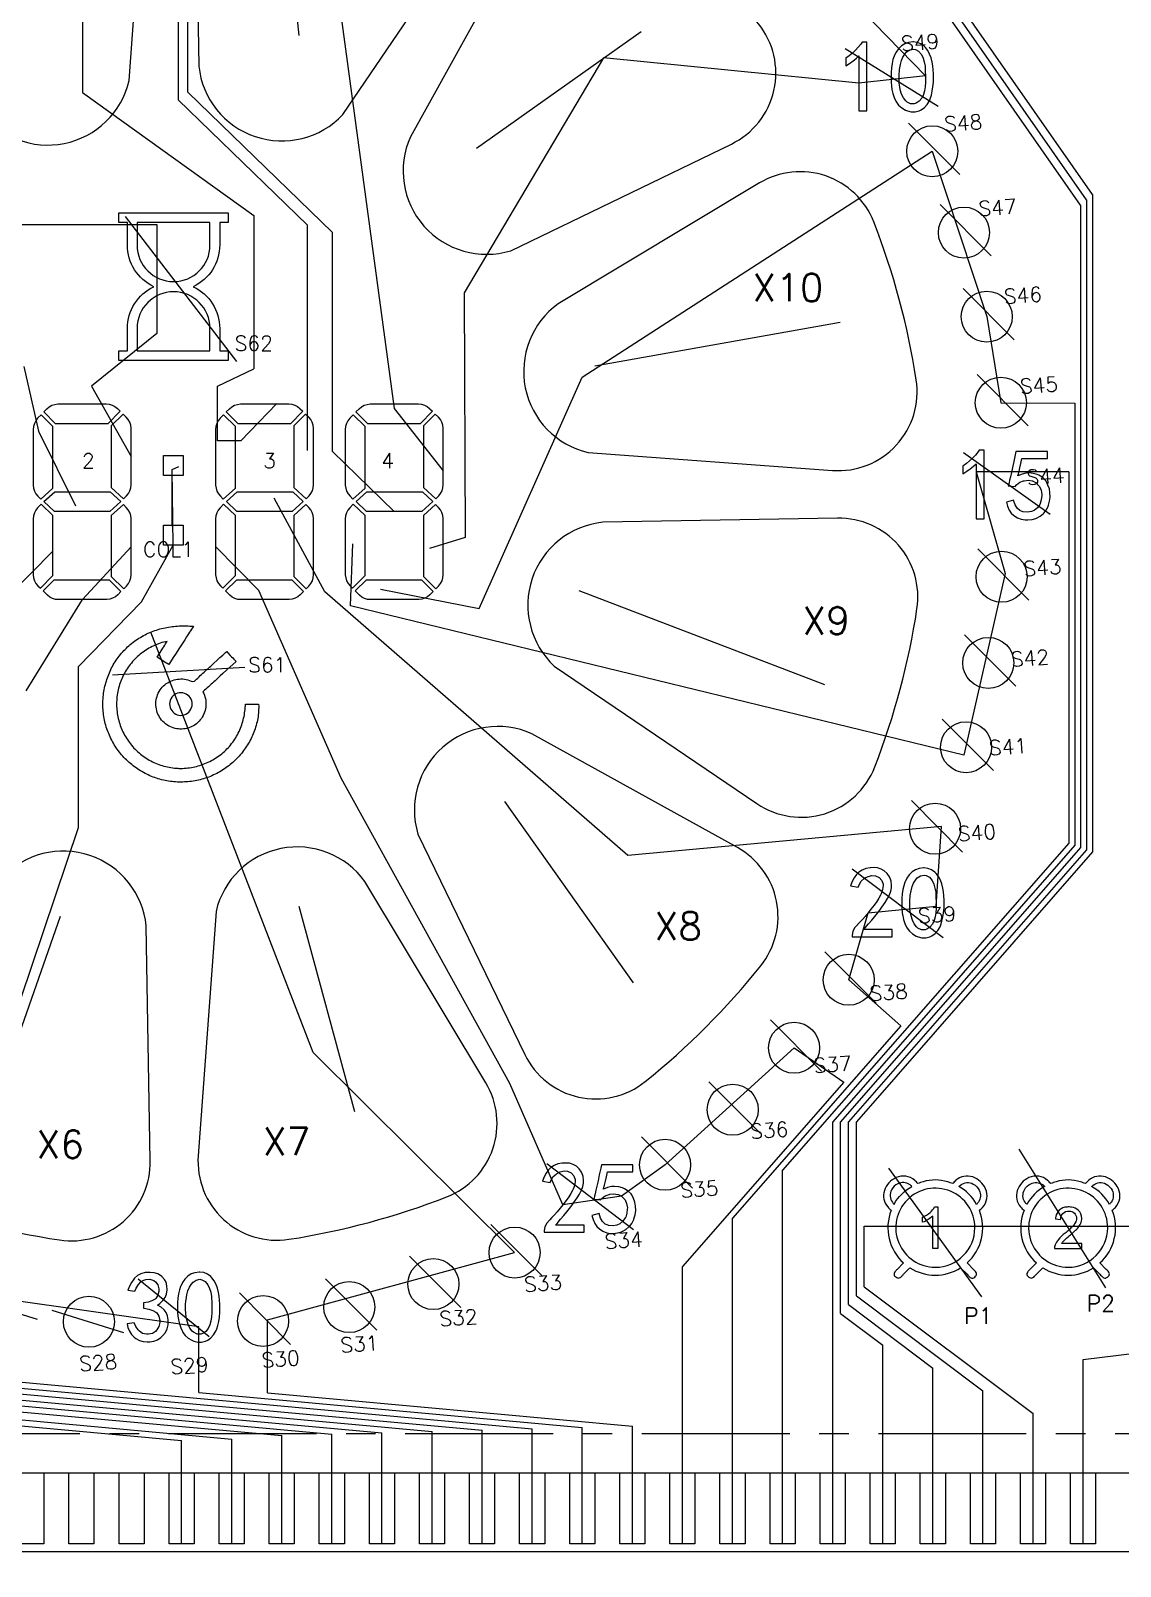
# Model space of a CAD drawing. Header units: millimetres. Extents: x 1653 to 3206, y -200 to 97.
# Drawn here: x 2405.33 to 2432.96, y -110.88 to -71.92 of the extents above; entities that cross this region are included whole.
import ezdxf
from ezdxf.enums import TextEntityAlignment as Align

# ---------------------------------------------------------------- set-up
doc = ezdxf.new("R2010")
doc.units = ezdxf.units.MM
doc.header["$LTSCALE"] = 3
doc.linetypes.add('CENTER', pattern=[2, 1.25, -0.25, 0.25, -0.25])
doc.layers.add('DIM', color=4, linetype='Continuous')
doc.layers.add('SEG', color=3, linetype='Continuous')
doc.styles.add('romans', font='romans.shx')

msp = doc.modelspace()

# ---------------------------------------------------------------- linework, layer by layer
at = {"linetype": 'Continuous'}
msp.add_lwpolyline([(2378.323, -71.51), (2378.323, -95.51), (2393.323, -110.51), (2478.323, -110.51), (2493.323, -95.51), (2493.323, -71.51), (2478.323, -56.51), (2393.323, -56.51)], close=True, dxfattribs=at)
at = {"linetype": 'CENTER'}
msp.add_lwpolyline([(2469.762, -59.51), (2402.823, -59.51, 0.895837), (2402.823, -107.51), (2469.762, -107.51, 0.856686)], format="xyb", close=True, dxfattribs=at)
for points in [[(2401.965, -65.947, 0.464472), (2400.978, -68.84), (2404.046, -73.947, 0.643485), (2407.821, -73.187), (2408.273, -66.99, 0.482284), (2405.972, -64.868, 0.0547)], [(2411.787, -64.85, 0.464472), (2409.486, -66.862), (2409.59, -72.819, 0.643485), (2413.238, -74.048), (2416.729, -68.907, 0.482284), (2415.797, -65.919, 0.0547)], [(2420.842, -68.811, 0.464472), (2417.843, -69.403), (2414.955, -74.613, 0.643485), (2417.5, -77.503), (2423.093, -74.796, 0.482284), (2423.78, -71.742, 0.0547)], [(2426.703, -76.769, 0.464472), (2423.81, -75.783), (2418.703, -78.85, 0.643485), (2419.463, -82.625), (2425.66, -83.077, 0.482284), (2427.782, -80.776, 0.0547)], [(2410.119, -77.356, -0.290883), (2409.445, -78.416, -0.290883), (2410.119, -79.476), (2410.119, -80.046), (2410.337, -80.046), (2410.337, -80.292), (2407.559, -80.292), (2407.559, -80.046), (2407.777, -80.046), (2407.777, -79.476, -0.290883), (2408.451, -78.416, -0.290883), (2407.777, -77.356), (2407.777, -76.786), (2407.559, -76.786), (2407.559, -76.54), (2410.337, -76.54), (2410.337, -76.786), (2410.119, -76.786)], [(2409.872, -76.786), (2408.024, -76.786), (2408.024, -77.363, 1), (2409.872, -77.363)], [(2409.872, -80.046), (2409.872, -79.469, 1), (2408.024, -79.469), (2408.024, -80.046)], [(2427.8, -86.591, 0.464472), (2425.788, -84.291), (2419.831, -84.394, 0.643485), (2418.602, -88.043), (2423.743, -91.533, 0.482284), (2426.731, -90.601, 0.0547)], [(2423.839, -95.646, 0.464472), (2423.247, -92.648), (2418.037, -89.759, 0.643485), (2415.147, -92.304), (2417.854, -97.897, 0.482284), (2420.908, -98.584, 0.0547)], [(2415.881, -101.507, 0.464472), (2416.867, -98.614), (2413.8, -93.508, 0.643485), (2410.025, -94.267), (2409.573, -100.465, 0.482284), (2411.874, -102.587, 0.0547)], [(2406.059, -102.604, 0.464472), (2408.359, -100.592), (2408.256, -94.636, 0.643485), (2404.607, -93.406), (2401.117, -98.547, 0.482284), (2402.049, -101.535, 0.0547)], [(2426.975, -101.35, 0.263924), (2427.058, -101.764, 0.05139), (2427.146, -101.851, 0.313494), (2427.461, -103.188), (2427.297, -103.351, 0.028654), (2427.242, -103.411, 0.02584), (2427.232, -103.427, 0.37713), (2427.242, -103.523, 0.079179), (2427.29, -103.559, 0.280677), (2427.371, -103.56, 0.077129), (2427.413, -103.524, -0.005709), (2427.459, -103.473), (2427.622, -103.31, 0.28954), (2428.908, -103.31), (2429.071, -103.473, -0.018175), (2429.108, -103.513), (2429.116, -103.522, 0.055985), (2429.153, -103.556, 0.300846), (2429.239, -103.561, 0.080674), (2429.287, -103.525, 0.317747), (2429.307, -103.444, 0.107409), (2429.259, -103.377, 0.004445), (2429.233, -103.351), (2429.069, -103.188, 0.313494), (2429.384, -101.851, 0.042872), (2429.463, -101.776, 0.302661), (2429.538, -101.302, 0.209217), (2429.213, -101.004, 0.270778), (2428.788, -101.09, 0.047315), (2428.708, -101.174, 0.021781), (2428.579, -101.129, 0.150408), (2427.958, -101.127, 0.02318), (2427.823, -101.174, 0.045946), (2427.744, -101.092, 0.302012), (2427.27, -101.022, 0.209477)], [(2427.176, -101.648, 0.042316), (2427.218, -101.7, -0.142816), (2427.672, -101.246, 0.049341), (2427.613, -101.198, 0.268904), (2427.315, -101.177, 0.160211), (2427.156, -101.33, 0.289223)], [(2429.268, -102.293, 2.414605), (2428.265, -103.295, 0.414094)], [(2429.312, -101.7, 0.14274), (2428.858, -101.246, -0.035863), (2428.902, -101.209, -0.296562), (2429.228, -101.184, -0.160212), (2429.381, -101.343, -0.268924), (2429.36, -101.641, -0.049335)], [(2432.44, -103.473, -0.01823), (2432.476, -103.513), (2432.485, -103.522, 0.05603), (2432.522, -103.556, 0.301348), (2432.608, -103.56, 0.080266), (2432.656, -103.525, 0.317606), (2432.675, -103.444, 0.088835), (2432.646, -103.397, 0.017769), (2432.602, -103.351), (2432.438, -103.188, 0.313387), (2432.753, -101.851, 0.042874), (2432.832, -101.776, 0.302625), (2432.907, -101.302, 0.209215), (2432.582, -101.004, 0.270789), (2432.157, -101.09, 0.047312), (2432.076, -101.174, 0.021782), (2431.948, -101.129, 0.150394), (2431.327, -101.127, 0.023168), (2431.192, -101.174, 0.04595), (2431.113, -101.092, 0.30205), (2430.639, -101.022, 0.209454), (2430.344, -101.35, 0.263908), (2430.427, -101.764, 0.051395), (2430.515, -101.851, 0.313387), (2430.83, -103.188), (2430.666, -103.351, 0.028457), (2430.611, -103.411, 0.025792), (2430.601, -103.427, 0.377004), (2430.611, -103.523, 0.079563), (2430.658, -103.56, 0.28026), (2430.74, -103.56, 0.077052), (2430.781, -103.524, -0.005663), (2430.828, -103.473), (2430.991, -103.31, 0.289519), (2432.277, -103.31)], [(2431.041, -101.246, 0.142835), (2430.587, -101.7, -0.042311), (2430.545, -101.648, -0.289183), (2430.525, -101.33, -0.160229), (2430.684, -101.177, -0.268927), (2430.982, -101.198, -0.049337)], [(2432.637, -102.293, 2.414511), (2431.634, -103.295, 0.414113)], [(2432.681, -101.7, 0.142908), (2432.227, -101.246, -0.035853), (2432.271, -101.209, -0.29652), (2432.597, -101.184, -0.160233), (2432.749, -101.343, -0.268899), (2432.728, -101.641, -0.049329)], [(2428.201, -102.82), (2428.201, -101.998, -0.054788), (2428.081, -102.086, -0.046354), (2427.943, -102.154), (2427.943, -102.029, 0.073159), (2428.133, -101.905, 0.098203), (2428.247, -101.766), (2428.33, -101.766), (2428.33, -102.82)], [(2431.981, -102.696), (2431.466, -102.696, -0.057124), (2431.522, -102.625, -0.0209), (2431.67, -102.494, 0.030691), (2431.867, -102.31, 0.081441), (2431.955, -102.178, 0.099363), (2431.98, -102.057, 0.214259), (2431.892, -101.849, 0.161754), (2431.718, -101.77, 0.055241), (2431.606, -101.768, 0.164847), (2431.41, -101.846, 0.160953), (2431.32, -102.011, 0.030652), (2431.311, -102.069), (2431.444, -102.083, -0.120688), (2431.471, -101.968, -0.244997), (2431.614, -101.875, -0.034763), (2431.652, -101.872, -0.197143), (2431.792, -101.925, -0.211298), (2431.847, -102.053, -0.136006), (2431.812, -102.171, -0.05508), (2431.752, -102.252, -0.03436), (2431.556, -102.432, 0.042512), (2431.387, -102.591, 0.08733), (2431.302, -102.73, 0.100923), (2431.287, -102.82), (2431.981, -102.82)]]:
    msp.add_lwpolyline(points, format="xyb", close=True)
for points in [[(2426.53, -72.214), (2426.409, -72.214), (2426.375, -72.26), (2426.311, -72.34), (2426.241, -72.415), (2426.164, -72.487), (2426.083, -72.555), (2425.995, -72.618), (2425.995, -72.81), (2426.091, -72.749), (2426.179, -72.687), (2426.258, -72.623), (2426.327, -72.558), (2426.327, -73.953), (2426.53, -73.953)], [(2427.711, -72.204), (2427.692, -72.205), (2427.585, -72.218), (2427.491, -72.251), (2427.408, -72.305), (2427.406, -72.307), (2427.333, -72.379), (2427.273, -72.463), (2427.226, -72.558), (2427.221, -72.57), (2427.192, -72.655), (2427.17, -72.753), (2427.154, -72.862), (2427.146, -72.983), (2427.146, -72.99), (2427.144, -73.117), (2427.146, -73.228), (2427.153, -73.325), (2427.165, -73.407), (2427.167, -73.413), (2427.191, -73.517), (2427.225, -73.616), (2427.267, -73.71), (2427.278, -73.732), (2427.336, -73.81), (2427.413, -73.877), (2427.509, -73.933), (2427.558, -73.956), (2427.656, -73.981), (2427.754, -73.981), (2427.852, -73.953), (2427.909, -73.926), (2427.99, -73.867), (2428.059, -73.793), (2428.115, -73.701), (2428.137, -73.646), (2428.165, -73.556), (2428.187, -73.456), (2428.205, -73.345), (2428.216, -73.225), (2428.218, -73.129), (2428.216, -73.019), (2428.21, -72.914), (2428.201, -72.814), (2428.185, -72.719), (2428.185, -72.718), (2428.159, -72.612), (2428.122, -72.515), (2428.074, -72.426), (2428.014, -72.345), (2427.985, -72.316), (2427.9, -72.253), (2427.809, -72.216)], [(2427.733, -73.779), (2427.64, -73.779), (2427.55, -73.731), (2427.515, -73.7), (2427.458, -73.626), (2427.412, -73.532), (2427.378, -73.418), (2427.364, -73.347), (2427.351, -73.25), (2427.346, -73.147), (2427.348, -73.037), (2427.358, -72.922), (2427.36, -72.904), (2427.379, -72.782), (2427.408, -72.678), (2427.444, -72.589), (2427.489, -72.518), (2427.536, -72.46), (2427.618, -72.404), (2427.711, -72.385), (2427.761, -72.396), (2427.843, -72.442), (2427.913, -72.527), (2427.954, -72.616), (2427.985, -72.714), (2428.004, -72.82), (2428.006, -72.857), (2428.011, -72.957), (2428.013, -73.063), (2428.014, -73.175), (2428.013, -73.234), (2428.004, -73.341), (2427.988, -73.443), (2427.963, -73.538), (2427.92, -73.634), (2427.859, -73.712), (2427.782, -73.761)], [(2405.797, -81.462), (2405.865, -81.425), (2405.939, -81.401), (2406.016, -81.392), (2406.027, -81.392), (2407.241, -81.392), (2407.319, -81.399), (2407.393, -81.421), (2407.463, -81.456), (2407.524, -81.504), (2407.532, -81.512), (2407.598, -81.578), (2407.283, -81.892), (2405.957, -81.892), (2405.657, -81.593), (2405.737, -81.512)], [(2410.424, -81.462), (2410.492, -81.425), (2410.566, -81.401), (2410.643, -81.392), (2410.655, -81.392), (2411.869, -81.392), (2411.946, -81.399), (2412.021, -81.421), (2412.09, -81.456), (2412.151, -81.504), (2412.159, -81.512), (2412.225, -81.578), (2411.911, -81.892), (2410.584, -81.892), (2410.284, -81.593), (2410.364, -81.512)], [(2413.712, -81.462), (2413.78, -81.425), (2413.854, -81.401), (2413.931, -81.392), (2413.943, -81.392), (2415.157, -81.392), (2415.234, -81.399), (2415.309, -81.421), (2415.378, -81.456), (2415.439, -81.504), (2415.447, -81.512), (2415.513, -81.578), (2415.199, -81.892), (2413.872, -81.892), (2413.572, -81.593), (2413.652, -81.512)], [(2405.459, -83.674), (2405.509, -83.734), (2405.582, -83.807), (2405.89, -83.526), (2405.89, -81.966), (2405.59, -81.666), (2405.509, -81.746), (2405.501, -81.755), (2405.453, -81.816), (2405.418, -81.885), (2405.396, -81.96), (2405.389, -82.037), (2405.389, -83.444), (2405.389, -83.455), (2405.398, -83.532), (2405.422, -83.606)], [(2407.87, -83.443), (2407.87, -82.009), (2407.861, -81.931), (2407.837, -81.857), (2407.799, -81.789), (2407.749, -81.728), (2407.668, -81.647), (2407.369, -81.947), (2407.369, -83.509), (2407.683, -83.801), (2407.75, -83.734), (2407.758, -83.726), (2407.806, -83.665), (2407.841, -83.595), (2407.863, -83.521)], [(2410.087, -83.674), (2410.137, -83.734), (2410.209, -83.807), (2410.517, -83.526), (2410.517, -81.966), (2410.217, -81.666), (2410.137, -81.746), (2410.129, -81.755), (2410.081, -81.816), (2410.045, -81.885), (2410.023, -81.96), (2410.016, -82.037), (2410.016, -83.444), (2410.016, -83.455), (2410.026, -83.532), (2410.05, -83.606)], [(2412.498, -83.443), (2412.498, -82.009), (2412.488, -81.931), (2412.464, -81.857), (2412.427, -81.789), (2412.377, -81.728), (2412.295, -81.647), (2411.996, -81.947), (2411.996, -83.509), (2412.31, -83.801), (2412.377, -83.734), (2412.386, -83.726), (2412.433, -83.665), (2412.469, -83.595), (2412.49, -83.521)], [(2413.375, -83.674), (2413.425, -83.734), (2413.497, -83.807), (2413.805, -83.526), (2413.805, -81.966), (2413.505, -81.666), (2413.425, -81.746), (2413.417, -81.755), (2413.369, -81.816), (2413.333, -81.885), (2413.311, -81.96), (2413.304, -82.037), (2413.304, -83.444), (2413.304, -83.455), (2413.314, -83.532), (2413.338, -83.606)], [(2415.786, -83.443), (2415.786, -82.009), (2415.776, -81.931), (2415.752, -81.857), (2415.715, -81.789), (2415.665, -81.728), (2415.583, -81.647), (2415.285, -81.947), (2415.285, -83.509), (2415.598, -83.801), (2415.665, -83.734), (2415.674, -83.726), (2415.721, -83.665), (2415.757, -83.595), (2415.778, -83.521)], [(2429.501, -82.565), (2429.381, -82.565), (2429.346, -82.612), (2429.282, -82.691), (2429.212, -82.767), (2429.136, -82.838), (2429.054, -82.905), (2428.966, -82.969), (2428.966, -83.161), (2429.062, -83.1), (2429.15, -83.037), (2429.23, -82.973), (2429.299, -82.908), (2429.299, -84.304), (2429.501, -84.304)], [(2431.107, -82.595), (2430.309, -82.595), (2430.291, -82.682), (2430.254, -82.852), (2430.222, -83.003), (2430.194, -83.132), (2430.17, -83.24), (2430.15, -83.328), (2430.135, -83.394), (2430.125, -83.44), (2430.117, -83.465), (2430.289, -83.485), (2430.325, -83.441), (2430.406, -83.379), (2430.501, -83.343), (2430.519, -83.339), (2430.626, -83.329), (2430.723, -83.343), (2430.729, -83.345), (2430.819, -83.391), (2430.894, -83.465), (2430.909, -83.487), (2430.947, -83.579), (2430.966, -83.687), (2430.965, -83.718), (2430.953, -83.825), (2430.925, -83.92), (2430.913, -83.943), (2430.853, -84.027), (2430.773, -84.091), (2430.702, -84.124), (2430.604, -84.141), (2430.491, -84.132), (2430.481, -84.129), (2430.405, -84.097), (2430.34, -84.036), (2430.289, -83.947), (2430.249, -83.829), (2430.067, -83.879), (2430.096, -83.986), (2430.138, -84.083), (2430.193, -84.163), (2430.259, -84.222), (2430.347, -84.279), (2430.442, -84.317), (2430.541, -84.334), (2430.615, -84.335), (2430.719, -84.323), (2430.814, -84.294), (2430.833, -84.286), (2430.926, -84.238), (2431.006, -84.173), (2431.02, -84.158), (2431.082, -84.08), (2431.127, -83.981), (2431.133, -83.962), (2431.162, -83.86), (2431.177, -83.757), (2431.177, -83.754), (2431.172, -83.647), (2431.157, -83.546), (2431.123, -83.453), (2431.076, -83.353), (2431.06, -83.33), (2430.988, -83.26), (2430.894, -83.202), (2430.847, -83.183), (2430.746, -83.156), (2430.642, -83.141), (2430.565, -83.147), (2430.464, -83.171), (2430.359, -83.212), (2430.365, -83.192), (2430.389, -83.108), (2430.413, -83.009), (2430.437, -82.9), (2430.46, -82.777), (2431.107, -82.777)], [(2408.69, -83.203), (2408.69, -82.702), (2409.191, -82.702), (2409.191, -83.203)], [(2407.61, -83.869), (2407.33, -84.12), (2405.927, -84.12), (2405.66, -83.87), (2405.936, -83.618), (2407.341, -83.618)], [(2412.238, -83.869), (2411.958, -84.12), (2410.555, -84.12), (2410.287, -83.87), (2410.563, -83.618), (2411.969, -83.618)], [(2415.526, -83.869), (2415.246, -84.12), (2413.843, -84.12), (2413.575, -83.87), (2413.852, -83.618), (2415.257, -83.618)], [(2405.459, -85.944), (2405.509, -86.003), (2405.571, -86.066), (2405.89, -85.747), (2405.89, -84.22), (2405.587, -83.937), (2405.509, -84.016), (2405.501, -84.024), (2405.453, -84.085), (2405.418, -84.154), (2405.396, -84.229), (2405.389, -84.306), (2405.389, -85.713), (2405.389, -85.724), (2405.398, -85.801), (2405.422, -85.875)], [(2407.75, -84.016), (2407.677, -83.943), (2407.369, -84.218), (2407.369, -85.767), (2407.685, -86.083), (2407.753, -86.016), (2407.806, -85.948), (2407.841, -85.879), (2407.863, -85.805), (2407.87, -85.727), (2407.87, -84.306), (2407.87, -84.295), (2407.861, -84.218), (2407.837, -84.144), (2407.799, -84.075)], [(2410.087, -85.944), (2410.137, -86.003), (2410.199, -86.066), (2410.517, -85.747), (2410.517, -84.22), (2410.215, -83.937), (2410.137, -84.016), (2410.129, -84.024), (2410.081, -84.085), (2410.045, -84.154), (2410.023, -84.229), (2410.016, -84.306), (2410.016, -85.713), (2410.016, -85.724), (2410.026, -85.801), (2410.05, -85.875)], [(2412.377, -84.016), (2412.304, -83.943), (2411.996, -84.218), (2411.996, -85.767), (2412.313, -86.083), (2412.38, -86.016), (2412.433, -85.948), (2412.469, -85.879), (2412.49, -85.805), (2412.498, -85.727), (2412.498, -84.306), (2412.497, -84.295), (2412.488, -84.218), (2412.464, -84.144), (2412.427, -84.075)], [(2413.375, -85.944), (2413.425, -86.003), (2413.487, -86.066), (2413.805, -85.747), (2413.805, -84.22), (2413.503, -83.937), (2413.425, -84.016), (2413.417, -84.024), (2413.369, -84.085), (2413.333, -84.154), (2413.311, -84.229), (2413.304, -84.306), (2413.304, -85.713), (2413.304, -85.724), (2413.314, -85.801), (2413.338, -85.875)], [(2415.665, -84.016), (2415.592, -83.943), (2415.285, -84.218), (2415.285, -85.767), (2415.601, -86.083), (2415.668, -86.016), (2415.721, -85.948), (2415.757, -85.879), (2415.778, -85.805), (2415.786, -85.727), (2415.786, -84.306), (2415.786, -84.295), (2415.776, -84.218), (2415.753, -84.144), (2415.715, -84.075)], [(2408.69, -84.971), (2408.69, -84.47), (2409.191, -84.47), (2409.191, -84.971)], [(2407.472, -86.285), (2407.404, -86.322), (2407.33, -86.346), (2407.253, -86.356), (2407.241, -86.356), (2406.031, -86.356), (2405.953, -86.349), (2405.879, -86.327), (2405.81, -86.291), (2405.748, -86.242), (2405.641, -86.136), (2405.922, -85.854), (2407.317, -85.854), (2407.615, -86.153), (2407.532, -86.235)], [(2412.1, -86.285), (2412.032, -86.322), (2411.958, -86.346), (2411.881, -86.356), (2411.869, -86.356), (2410.658, -86.356), (2410.581, -86.349), (2410.506, -86.327), (2410.437, -86.291), (2410.376, -86.242), (2410.269, -86.136), (2410.55, -85.854), (2411.944, -85.854), (2412.243, -86.153), (2412.16, -86.235)], [(2415.388, -86.285), (2415.32, -86.322), (2415.246, -86.346), (2415.169, -86.356), (2415.157, -86.356), (2413.946, -86.356), (2413.869, -86.349), (2413.794, -86.327), (2413.725, -86.291), (2413.664, -86.242), (2413.557, -86.136), (2413.838, -85.854), (2415.232, -85.854), (2415.531, -86.153), (2415.448, -86.235)], [(2409.451, -87.033), (2409.426, -87.071), (2409.402, -87.109), (2409.378, -87.147), (2409.353, -87.184), (2409.329, -87.222), (2409.28, -87.298), (2409.231, -87.374), (2409.183, -87.449), (2409.134, -87.525), (2409.085, -87.601), (2409.012, -87.714), (2408.939, -87.828), (2408.825, -88.004), (2408.787, -87.98), (2408.749, -87.956), (2408.711, -87.932), (2408.673, -87.908), (2408.635, -87.884), (2408.597, -87.86), (2408.559, -87.836), (2408.529, -87.818), (2408.651, -87.629), (2408.675, -87.591), (2408.7, -87.553), (2408.724, -87.515), (2408.748, -87.477), (2408.772, -87.439), (2408.787, -87.417), (2408.742, -87.426), (2408.699, -87.436), (2408.655, -87.448), (2408.612, -87.461), (2408.57, -87.476), (2408.528, -87.492), (2408.486, -87.509), (2408.445, -87.527), (2408.404, -87.547), (2408.364, -87.567), (2408.325, -87.589), (2408.286, -87.612), (2408.248, -87.636), (2408.211, -87.661), (2408.174, -87.687), (2408.138, -87.714), (2408.103, -87.742), (2408.069, -87.771), (2408.035, -87.801), (2408.002, -87.832), (2407.97, -87.864), (2407.939, -87.896), (2407.909, -87.93), (2407.88, -87.964), (2407.851, -87.999), (2407.824, -88.035), (2407.798, -88.071), (2407.772, -88.108), (2407.748, -88.146), (2407.725, -88.185), (2407.702, -88.224), (2407.681, -88.263), (2407.661, -88.304), (2407.642, -88.345), (2407.625, -88.386), (2407.608, -88.428), (2407.593, -88.47), (2407.579, -88.513), (2407.566, -88.556), (2407.554, -88.599), (2407.544, -88.643), (2407.534, -88.687), (2407.526, -88.731), (2407.519, -88.776), (2407.514, -88.821), (2407.51, -88.865), (2407.506, -88.91), (2407.505, -88.955), (2407.504, -89), (2407.504, -89.045), (2407.505, -89.064), (2407.507, -89.109), (2407.51, -89.154), (2407.515, -89.198), (2407.521, -89.243), (2407.528, -89.287), (2407.536, -89.332), (2407.546, -89.376), (2407.557, -89.419), (2407.569, -89.463), (2407.582, -89.506), (2407.596, -89.548), (2407.612, -89.59), (2407.629, -89.632), (2407.646, -89.673), (2407.666, -89.714), (2407.686, -89.754), (2407.707, -89.794), (2407.729, -89.833), (2407.753, -89.872), (2407.777, -89.909), (2407.803, -89.946), (2407.829, -89.983), (2407.857, -90.018), (2407.885, -90.053), (2407.915, -90.087), (2407.945, -90.121), (2407.976, -90.153), (2408.008, -90.185), (2408.041, -90.215), (2408.075, -90.245), (2408.11, -90.274), (2408.145, -90.302), (2408.181, -90.328), (2408.218, -90.354), (2408.255, -90.379), (2408.293, -90.403), (2408.332, -90.426), (2408.372, -90.447), (2408.412, -90.468), (2408.452, -90.488), (2408.493, -90.506), (2408.535, -90.523), (2408.577, -90.539), (2408.619, -90.554), (2408.662, -90.568), (2408.706, -90.58), (2408.749, -90.592), (2408.793, -90.602), (2408.837, -90.61), (2408.881, -90.618), (2408.926, -90.625), (2408.971, -90.63), (2409.015, -90.634), (2409.06, -90.636), (2409.086, -90.637), (2409.131, -90.638), (2409.176, -90.638), (2409.221, -90.636), (2409.266, -90.633), (2409.311, -90.628), (2409.355, -90.623), (2409.4, -90.616), (2409.444, -90.608), (2409.488, -90.598), (2409.532, -90.588), (2409.575, -90.576), (2409.618, -90.563), (2409.661, -90.549), (2409.703, -90.534), (2409.745, -90.518), (2409.787, -90.5), (2409.828, -90.482), (2409.868, -90.462), (2409.908, -90.441), (2409.948, -90.419), (2409.986, -90.396), (2410.024, -90.373), (2410.062, -90.348), (2410.099, -90.322), (2410.135, -90.295), (2410.17, -90.267), (2410.204, -90.238), (2410.238, -90.208), (2410.271, -90.177), (2410.303, -90.145), (2410.334, -90.113), (2410.364, -90.079), (2410.393, -90.045), (2410.421, -90.01), (2410.448, -89.974), (2410.475, -89.938), (2410.5, -89.9), (2410.524, -89.862), (2410.547, -89.824), (2410.569, -89.784), (2410.59, -89.744), (2410.609, -89.704), (2410.628, -89.663), (2410.645, -89.621), (2410.662, -89.579), (2410.677, -89.537), (2410.691, -89.494), (2410.704, -89.451), (2410.716, -89.408), (2410.726, -89.364), (2410.736, -89.32), (2410.744, -89.276), (2410.751, -89.232), (2410.758, -89.187), (2410.763, -89.142), (2410.767, -89.097), (2410.77, -89.053), (2410.772, -89.012), (2411.105, -89.012), (2411.107, -89.057), (2411.107, -89.102), (2411.106, -89.147), (2411.104, -89.192), (2411.1, -89.237), (2411.096, -89.281), (2411.09, -89.326), (2411.083, -89.37), (2411.074, -89.415), (2411.065, -89.459), (2411.054, -89.502), (2411.043, -89.546), (2411.03, -89.589), (2411.016, -89.632), (2411.001, -89.674), (2410.986, -89.716), (2410.969, -89.758), (2410.951, -89.8), (2410.932, -89.84), (2410.913, -89.881), (2410.892, -89.921), (2410.871, -89.961), (2410.848, -90), (2410.825, -90.038), (2410.801, -90.076), (2410.776, -90.114), (2410.75, -90.151), (2410.724, -90.187), (2410.696, -90.223), (2410.668, -90.258), (2410.639, -90.292), (2410.61, -90.326), (2410.579, -90.359), (2410.548, -90.392), (2410.516, -90.424), (2410.484, -90.455), (2410.451, -90.485), (2410.417, -90.515), (2410.382, -90.543), (2410.347, -90.572), (2410.311, -90.599), (2410.275, -90.625), (2410.238, -90.651), (2410.2, -90.675), (2410.162, -90.699), (2410.123, -90.722), (2410.084, -90.744), (2410.044, -90.766), (2410.004, -90.786), (2409.964, -90.805), (2409.923, -90.823), (2409.881, -90.841), (2409.839, -90.857), (2409.797, -90.873), (2409.754, -90.887), (2409.711, -90.901), (2409.668, -90.913), (2409.625, -90.925), (2409.581, -90.935), (2409.537, -90.945), (2409.493, -90.953), (2409.448, -90.961), (2409.404, -90.967), (2409.359, -90.973), (2409.314, -90.977), (2409.269, -90.981), (2409.225, -90.983), (2409.181, -90.985), (2409.136, -90.986), (2409.091, -90.985), (2409.046, -90.984), (2409.001, -90.981), (2408.956, -90.978), (2408.912, -90.973), (2408.867, -90.968), (2408.823, -90.961), (2408.778, -90.954), (2408.734, -90.945), (2408.69, -90.935), (2408.646, -90.925), (2408.603, -90.913), (2408.56, -90.9), (2408.517, -90.887), (2408.474, -90.872), (2408.432, -90.857), (2408.39, -90.84), (2408.349, -90.823), (2408.308, -90.804), (2408.267, -90.785), (2408.227, -90.765), (2408.187, -90.743), (2408.148, -90.721), (2408.109, -90.698), (2408.071, -90.675), (2408.033, -90.65), (2407.996, -90.624), (2407.96, -90.598), (2407.924, -90.571), (2407.889, -90.543), (2407.854, -90.514), (2407.82, -90.485), (2407.787, -90.454), (2407.754, -90.423), (2407.722, -90.392), (2407.691, -90.359), (2407.661, -90.326), (2407.631, -90.292), (2407.602, -90.258), (2407.574, -90.223), (2407.547, -90.187), (2407.52, -90.151), (2407.494, -90.114), (2407.47, -90.076), (2407.446, -90.038), (2407.423, -89.999), (2407.4, -89.96), (2407.379, -89.921), (2407.359, -89.88), (2407.339, -89.84), (2407.321, -89.799), (2407.303, -89.757), (2407.287, -89.716), (2407.271, -89.673), (2407.256, -89.631), (2407.243, -89.588), (2407.23, -89.545), (2407.218, -89.501), (2407.208, -89.458), (2407.198, -89.414), (2407.19, -89.369), (2407.182, -89.325), (2407.175, -89.281), (2407.17, -89.236), (2407.165, -89.191), (2407.162, -89.146), (2407.159, -89.101), (2407.158, -89.056), (2407.157, -89.011), (2407.158, -88.966), (2407.159, -88.921), (2407.162, -88.877), (2407.162, -88.865), (2407.166, -88.82), (2407.171, -88.775), (2407.176, -88.731), (2407.183, -88.686), (2407.191, -88.642), (2407.199, -88.598), (2407.209, -88.554), (2407.219, -88.51), (2407.231, -88.467), (2407.244, -88.423), (2407.257, -88.38), (2407.271, -88.338), (2407.287, -88.296), (2407.303, -88.254), (2407.321, -88.212), (2407.339, -88.171), (2407.358, -88.13), (2407.378, -88.09), (2407.399, -88.05), (2407.421, -88.011), (2407.444, -87.972), (2407.468, -87.934), (2407.493, -87.896), (2407.518, -87.859), (2407.544, -87.823), (2407.572, -87.787), (2407.6, -87.752), (2407.629, -87.717), (2407.658, -87.683), (2407.689, -87.65), (2407.72, -87.618), (2407.752, -87.586), (2407.784, -87.555), (2407.818, -87.525), (2407.852, -87.495), (2407.886, -87.467), (2407.922, -87.439), (2407.958, -87.412), (2407.994, -87.386), (2408.032, -87.361), (2408.069, -87.336), (2408.108, -87.313), (2408.147, -87.29), (2408.186, -87.268), (2408.226, -87.247), (2408.266, -87.227), (2408.307, -87.208), (2408.348, -87.19), (2408.39, -87.173), (2408.432, -87.157), (2408.474, -87.141), (2408.517, -87.127), (2408.56, -87.113), (2408.603, -87.101), (2408.646, -87.089), (2408.69, -87.079), (2408.734, -87.069), (2408.778, -87.06), (2408.822, -87.052), (2408.867, -87.045), (2408.911, -87.039), (2408.956, -87.034), (2409.001, -87.029), (2409.046, -87.026), (2409.091, -87.023), (2409.136, -87.022), (2409.181, -87.021), (2409.226, -87.021), (2409.27, -87.022), (2409.315, -87.023), (2409.36, -87.026), (2409.405, -87.029), (2409.45, -87.033)], [(2410.327, -87.705), (2410.388, -87.771), (2410.419, -87.804), (2410.449, -87.837), (2410.48, -87.87), (2410.51, -87.903), (2410.533, -87.929), (2410.3, -88.141), (2410.201, -88.232), (2410.134, -88.292), (2410.067, -88.353), (2410.034, -88.383), (2410.001, -88.413), (2409.968, -88.444), (2409.934, -88.474), (2409.901, -88.504), (2409.868, -88.535), (2409.835, -88.565), (2409.801, -88.595), (2409.768, -88.626), (2409.735, -88.656), (2409.702, -88.686), (2409.693, -88.695), (2409.712, -88.735), (2409.73, -88.776), (2409.744, -88.819), (2409.756, -88.863), (2409.764, -88.907), (2409.77, -88.951), (2409.771, -88.996), (2409.77, -89.041), (2409.766, -89.086), (2409.758, -89.13), (2409.749, -89.172), (2409.736, -89.215), (2409.719, -89.257), (2409.7, -89.298), (2409.678, -89.337), (2409.653, -89.374), (2409.626, -89.41), (2409.596, -89.444), (2409.564, -89.475), (2409.53, -89.504), (2409.494, -89.531), (2409.456, -89.555), (2409.416, -89.577), (2409.375, -89.595), (2409.333, -89.611), (2409.289, -89.623), (2409.245, -89.632), (2409.201, -89.638), (2409.156, -89.641), (2409.111, -89.641), (2409.073, -89.637), (2409.029, -89.631), (2408.985, -89.622), (2408.942, -89.609), (2408.899, -89.594), (2408.858, -89.576), (2408.818, -89.555), (2408.78, -89.532), (2408.743, -89.505), (2408.709, -89.476), (2408.677, -89.445), (2408.646, -89.412), (2408.619, -89.376), (2408.594, -89.339), (2408.572, -89.3), (2408.552, -89.259), (2408.536, -89.217), (2408.523, -89.174), (2408.512, -89.13), (2408.505, -89.086), (2408.5, -89.041), (2408.5, -89.033), (2408.499, -88.988), (2408.502, -88.943), (2408.508, -88.898), (2408.517, -88.854), (2408.529, -88.811), (2408.544, -88.768), (2408.562, -88.727), (2408.583, -88.687), (2408.607, -88.649), (2408.634, -88.613), (2408.662, -88.578), (2408.694, -88.546), (2408.727, -88.516), (2408.763, -88.488), (2408.8, -88.463), (2408.839, -88.441), (2408.88, -88.421), (2408.922, -88.405), (2408.965, -88.392), (2409.002, -88.383), (2409.046, -88.375), (2409.091, -88.37), (2409.136, -88.368), (2409.18, -88.368), (2409.225, -88.372), (2409.27, -88.38), (2409.313, -88.392), (2409.355, -88.407), (2409.392, -88.424), (2409.435, -88.436), (2409.476, -88.421), (2409.494, -88.406), (2409.527, -88.375), (2409.56, -88.345), (2409.594, -88.314), (2409.627, -88.284), (2409.66, -88.253), (2409.693, -88.223), (2409.726, -88.193), (2409.759, -88.162), (2409.792, -88.132), (2409.826, -88.101), (2409.859, -88.071), (2409.892, -88.041), (2409.925, -88.01), (2409.958, -87.98), (2410.058, -87.889), (2410.091, -87.858), (2410.125, -87.828), (2410.158, -87.798), (2410.165, -87.791), (2410.198, -87.761), (2410.232, -87.731), (2410.265, -87.7), (2410.297, -87.672)], [(2409.422, -89.009), (2409.419, -88.964), (2409.409, -88.92), (2409.392, -88.878), (2409.368, -88.84), (2409.34, -88.806), (2409.306, -88.776), (2409.268, -88.752), (2409.227, -88.734), (2409.183, -88.723), (2409.138, -88.718), (2409.093, -88.722), (2409.05, -88.732), (2409.008, -88.748), (2408.969, -88.772), (2408.935, -88.8), (2408.905, -88.834), (2408.881, -88.872), (2408.863, -88.913), (2408.851, -88.956), (2408.847, -89.001), (2408.847, -89.002), (2408.85, -89.046), (2408.861, -89.09), (2408.878, -89.132), (2408.901, -89.17), (2408.93, -89.204), (2408.964, -89.234), (2409.002, -89.259), (2409.043, -89.277), (2409.086, -89.289), (2409.131, -89.294), (2409.131, -89.294), (2409.176, -89.291), (2409.22, -89.28), (2409.261, -89.263), (2409.299, -89.239), (2409.334, -89.21), (2409.363, -89.176), (2409.388, -89.139), (2409.406, -89.097), (2409.418, -89.054), (2409.422, -89.009)], [(2426.728, -93.157), (2426.619, -93.162), (2426.61, -93.163), (2426.504, -93.181), (2426.41, -93.218), (2426.327, -93.274), (2426.267, -93.334), (2426.21, -93.412), (2426.158, -93.507), (2426.114, -93.618), (2426.306, -93.648), (2426.331, -93.589), (2426.386, -93.501), (2426.458, -93.435), (2426.468, -93.427), (2426.559, -93.377), (2426.659, -93.355), (2426.749, -93.361), (2426.841, -93.405), (2426.906, -93.483), (2426.942, -93.577), (2426.943, -93.613), (2426.93, -93.709), (2426.892, -93.819), (2426.875, -93.855), (2426.835, -93.928), (2426.78, -94.013), (2426.711, -94.108), (2426.629, -94.214), (2426.561, -94.302), (2426.486, -94.394), (2426.416, -94.475), (2426.353, -94.543), (2426.296, -94.599), (2426.289, -94.604), (2426.219, -94.686), (2426.174, -94.776), (2426.154, -94.871), (2426.154, -94.912), (2427.174, -94.912), (2427.174, -94.73), (2426.447, -94.73), (2426.482, -94.691), (2426.571, -94.585), (2426.654, -94.487), (2426.73, -94.395), (2426.797, -94.311), (2426.858, -94.233), (2426.91, -94.163), (2426.955, -94.099), (2426.993, -94.043), (2427.053, -93.943), (2427.103, -93.845), (2427.136, -93.753), (2427.154, -93.669), (2427.155, -93.602), (2427.144, -93.497), (2427.114, -93.405), (2427.106, -93.39), (2427.044, -93.301), (2426.972, -93.234), (2426.895, -93.195), (2426.801, -93.162)], [(2427.982, -93.162), (2427.963, -93.163), (2427.856, -93.177), (2427.762, -93.21), (2427.679, -93.264), (2427.677, -93.266), (2427.604, -93.338), (2427.544, -93.422), (2427.497, -93.517), (2427.492, -93.529), (2427.463, -93.614), (2427.44, -93.712), (2427.425, -93.821), (2427.417, -93.941), (2427.417, -93.949), (2427.415, -94.076), (2427.417, -94.187), (2427.424, -94.283), (2427.436, -94.366), (2427.438, -94.372), (2427.462, -94.476), (2427.496, -94.575), (2427.538, -94.669), (2427.549, -94.691), (2427.607, -94.769), (2427.684, -94.836), (2427.78, -94.892), (2427.829, -94.915), (2427.927, -94.94), (2428.025, -94.94), (2428.123, -94.912), (2428.18, -94.885), (2428.261, -94.826), (2428.33, -94.751), (2428.386, -94.66), (2428.408, -94.605), (2428.435, -94.515), (2428.458, -94.415), (2428.476, -94.304), (2428.487, -94.184), (2428.489, -94.088), (2428.487, -93.978), (2428.481, -93.873), (2428.472, -93.773), (2428.456, -93.678), (2428.456, -93.677), (2428.43, -93.57), (2428.393, -93.473), (2428.344, -93.384), (2428.285, -93.304), (2428.256, -93.275), (2428.171, -93.212), (2428.08, -93.175)], [(2428.004, -94.738), (2427.911, -94.738), (2427.821, -94.689), (2427.785, -94.658), (2427.729, -94.585), (2427.683, -94.491), (2427.649, -94.376), (2427.635, -94.306), (2427.622, -94.209), (2427.617, -94.106), (2427.619, -93.996), (2427.628, -93.88), (2427.631, -93.863), (2427.65, -93.741), (2427.679, -93.637), (2427.715, -93.548), (2427.76, -93.476), (2427.807, -93.419), (2427.889, -93.363), (2427.982, -93.344), (2428.031, -93.355), (2428.114, -93.401), (2428.184, -93.486), (2428.225, -93.575), (2428.256, -93.673), (2428.275, -93.779), (2428.277, -93.815), (2428.281, -93.916), (2428.284, -94.022), (2428.285, -94.134), (2428.284, -94.192), (2428.275, -94.3), (2428.259, -94.402), (2428.234, -94.497), (2428.191, -94.592), (2428.13, -94.671), (2428.053, -94.719)], [(2419.364, -102.406), (2419.364, -102.225), (2418.638, -102.225), (2418.672, -102.184), (2418.762, -102.079), (2418.845, -101.981), (2418.92, -101.89), (2418.987, -101.805), (2419.048, -101.728), (2419.101, -101.657), (2419.145, -101.593), (2419.184, -101.536), (2419.244, -101.438), (2419.293, -101.339), (2419.326, -101.248), (2419.345, -101.162), (2419.346, -101.096), (2419.335, -100.992), (2419.305, -100.9), (2419.296, -100.884), (2419.234, -100.795), (2419.163, -100.727), (2419.086, -100.689), (2418.991, -100.657), (2418.919, -100.652), (2418.81, -100.657), (2418.8, -100.657), (2418.695, -100.675), (2418.601, -100.712), (2418.517, -100.768), (2418.457, -100.828), (2418.4, -100.906), (2418.349, -101.001), (2418.304, -101.112), (2418.497, -101.142), (2418.521, -101.084), (2418.577, -100.996), (2418.648, -100.93), (2418.659, -100.922), (2418.75, -100.872), (2418.85, -100.849), (2418.94, -100.856), (2419.032, -100.9), (2419.097, -100.976), (2419.133, -101.071), (2419.134, -101.107), (2419.121, -101.204), (2419.082, -101.314), (2419.066, -101.348), (2419.026, -101.423), (2418.971, -101.506), (2418.902, -101.603), (2418.82, -101.708), (2418.752, -101.796), (2418.676, -101.888), (2418.607, -101.968), (2418.544, -102.037), (2418.486, -102.092), (2418.48, -102.099), (2418.41, -102.181), (2418.364, -102.27), (2418.345, -102.366), (2418.345, -102.406)], [(2420.597, -100.697), (2419.799, -100.697), (2419.781, -100.784), (2419.744, -100.955), (2419.712, -101.106), (2419.684, -101.235), (2419.66, -101.342), (2419.64, -101.43), (2419.625, -101.496), (2419.615, -101.542), (2419.607, -101.566), (2419.779, -101.587), (2419.815, -101.544), (2419.896, -101.482), (2419.991, -101.446), (2420.009, -101.441), (2420.116, -101.43), (2420.213, -101.446), (2420.219, -101.448), (2420.309, -101.493), (2420.384, -101.566), (2420.399, -101.589), (2420.437, -101.681), (2420.456, -101.79), (2420.455, -101.821), (2420.443, -101.927), (2420.415, -102.022), (2420.403, -102.046), (2420.343, -102.13), (2420.263, -102.194), (2420.192, -102.227), (2420.094, -102.243), (2419.981, -102.234), (2419.971, -102.232), (2419.895, -102.2), (2419.83, -102.139), (2419.779, -102.049), (2419.739, -101.931), (2419.557, -101.982), (2419.586, -102.087), (2419.628, -102.185), (2419.683, -102.265), (2419.749, -102.325), (2419.837, -102.382), (2419.932, -102.42), (2420.031, -102.436), (2420.105, -102.437), (2420.209, -102.425), (2420.304, -102.396), (2420.323, -102.389), (2420.416, -102.34), (2420.496, -102.274), (2420.51, -102.261), (2420.572, -102.182), (2420.617, -102.083), (2420.623, -102.064), (2420.652, -101.962), (2420.667, -101.86), (2420.667, -101.857), (2420.662, -101.749), (2420.647, -101.648), (2420.613, -101.555), (2420.566, -101.456), (2420.55, -101.432), (2420.478, -101.363), (2420.384, -101.304), (2420.337, -101.285), (2420.236, -101.257), (2420.132, -101.243), (2420.055, -101.249), (2419.954, -101.273), (2419.849, -101.314), (2419.855, -101.295), (2419.879, -101.21), (2419.903, -101.112), (2419.927, -101.001), (2419.95, -100.879), (2420.597, -100.879)], [(2408.354, -103.425), (2408.243, -103.43), (2408.225, -103.432), (2408.12, -103.459), (2408.032, -103.506), (2407.961, -103.572), (2407.937, -103.599), (2407.878, -103.68), (2407.83, -103.772), (2407.788, -103.876), (2407.97, -103.906), (2408.001, -103.828), (2408.056, -103.732), (2408.12, -103.664), (2408.192, -103.622), (2408.249, -103.606), (2408.349, -103.602), (2408.446, -103.633), (2408.494, -103.668), (2408.552, -103.745), (2408.577, -103.845), (2408.576, -103.911), (2408.551, -104.008), (2408.495, -104.087), (2408.479, -104.102), (2408.401, -104.147), (2408.302, -104.179), (2408.183, -104.199), (2408.183, -104.33), (2408.207, -104.334), (2408.325, -104.358), (2408.422, -104.391), (2408.495, -104.432), (2408.521, -104.456), (2408.574, -104.541), (2408.597, -104.643), (2408.597, -104.7), (2408.576, -104.799), (2408.526, -104.886), (2408.494, -104.924), (2408.413, -104.979), (2408.314, -104.998), (2408.26, -104.998), (2408.163, -104.973), (2408.082, -104.917), (2408.051, -104.886), (2407.992, -104.803), (2407.951, -104.704), (2407.769, -104.734), (2407.79, -104.822), (2407.829, -104.919), (2407.883, -105.002), (2407.951, -105.068), (2407.994, -105.102), (2408.082, -105.151), (2408.179, -105.18), (2408.283, -105.19), (2408.346, -105.19), (2408.446, -105.172), (2408.54, -105.136), (2408.628, -105.078), (2408.68, -105.03), (2408.741, -104.95), (2408.784, -104.858), (2408.808, -104.755), (2408.81, -104.74), (2408.811, -104.626), (2408.794, -104.527), (2408.759, -104.442), (2408.707, -104.377), (2408.63, -104.311), (2408.537, -104.259), (2408.601, -104.215), (2408.679, -104.141), (2408.735, -104.062), (2408.768, -103.976), (2408.785, -103.873), (2408.781, -103.77), (2408.759, -103.673), (2408.72, -103.606), (2408.652, -103.531), (2408.567, -103.471), (2408.551, -103.464), (2408.457, -103.438)], [(2409.616, -103.42), (2409.598, -103.421), (2409.49, -103.434), (2409.396, -103.467), (2409.314, -103.521), (2409.312, -103.523), (2409.238, -103.596), (2409.178, -103.679), (2409.132, -103.774), (2409.127, -103.787), (2409.098, -103.872), (2409.075, -103.97), (2409.059, -104.078), (2409.051, -104.199), (2409.051, -104.206), (2409.049, -104.333), (2409.051, -104.445), (2409.058, -104.541), (2409.071, -104.624), (2409.073, -104.63), (2409.097, -104.733), (2409.131, -104.832), (2409.172, -104.926), (2409.183, -104.948), (2409.241, -105.027), (2409.319, -105.094), (2409.415, -105.15), (2409.463, -105.172), (2409.562, -105.197), (2409.66, -105.197), (2409.758, -105.169), (2409.815, -105.142), (2409.895, -105.084), (2409.965, -105.009), (2410.02, -104.917), (2410.042, -104.862), (2410.07, -104.773), (2410.093, -104.672), (2410.11, -104.562), (2410.122, -104.442), (2410.124, -104.346), (2410.122, -104.235), (2410.115, -104.131), (2410.106, -104.031), (2410.091, -103.936), (2410.091, -103.935), (2410.065, -103.828), (2410.028, -103.731), (2409.979, -103.642), (2409.919, -103.562), (2409.89, -103.533), (2409.805, -103.47), (2409.714, -103.432)], [(2409.638, -104.996), (2409.545, -104.996), (2409.455, -104.947), (2409.42, -104.916), (2409.363, -104.843), (2409.318, -104.749), (2409.284, -104.634), (2409.269, -104.564), (2409.257, -104.467), (2409.252, -104.363), (2409.254, -104.254), (2409.263, -104.138), (2409.265, -104.121), (2409.285, -103.999), (2409.314, -103.894), (2409.35, -103.805), (2409.394, -103.734), (2409.442, -103.676), (2409.523, -103.62), (2409.616, -103.602), (2409.666, -103.612), (2409.749, -103.659), (2409.819, -103.743), (2409.859, -103.832), (2409.89, -103.93), (2409.91, -104.037), (2409.912, -104.073), (2409.916, -104.173), (2409.918, -104.28), (2409.919, -104.391), (2409.918, -104.45), (2409.91, -104.558), (2409.893, -104.66), (2409.868, -104.755), (2409.825, -104.85), (2409.764, -104.929), (2409.688, -104.977)], [(2405.025, -110.31), (2405.025, -108.51), (2405.66, -108.51), (2405.66, -110.31)], [(2406.295, -110.31), (2406.295, -108.51), (2406.93, -108.51), (2406.93, -110.31)], [(2407.565, -110.31), (2407.565, -108.51), (2408.2, -108.51), (2408.2, -110.31)], [(2408.835, -110.31), (2408.835, -108.51), (2409.47, -108.51), (2409.47, -110.31)], [(2410.105, -110.31), (2410.105, -108.51), (2410.74, -108.51), (2410.74, -110.31)], [(2411.375, -110.31), (2411.375, -108.51), (2412.01, -108.51), (2412.01, -110.31)], [(2412.645, -110.31), (2412.645, -108.51), (2413.28, -108.51), (2413.28, -110.31)], [(2413.915, -110.31), (2413.915, -108.51), (2414.55, -108.51), (2414.55, -110.31)], [(2415.185, -110.31), (2415.185, -108.51), (2415.82, -108.51), (2415.82, -110.31)], [(2416.455, -110.31), (2416.455, -108.51), (2417.09, -108.51), (2417.09, -110.31)], [(2417.725, -110.31), (2417.725, -108.51), (2418.36, -108.51), (2418.36, -110.31)], [(2418.995, -110.31), (2418.995, -108.51), (2419.63, -108.51), (2419.63, -110.31)], [(2420.265, -110.31), (2420.265, -108.51), (2420.9, -108.51), (2420.9, -110.31)], [(2421.535, -110.31), (2421.535, -108.51), (2422.17, -108.51), (2422.17, -110.31)], [(2422.805, -110.31), (2422.805, -108.51), (2423.44, -108.51), (2423.44, -110.31)], [(2424.075, -110.31), (2424.075, -108.51), (2424.71, -108.51), (2424.71, -110.31)], [(2425.345, -110.31), (2425.345, -108.51), (2425.98, -108.51), (2425.98, -110.31)], [(2426.615, -110.31), (2426.615, -108.51), (2427.25, -108.51), (2427.25, -110.31)], [(2427.885, -110.31), (2427.885, -108.51), (2428.52, -108.51), (2428.52, -110.31)], [(2429.155, -110.31), (2429.155, -108.51), (2429.79, -108.51), (2429.79, -110.31)], [(2430.425, -110.31), (2430.425, -108.51), (2431.06, -108.51), (2431.06, -110.31)], [(2431.695, -110.31), (2431.695, -108.51), (2432.33, -108.51), (2432.33, -110.31)]]:
    msp.add_lwpolyline(points, close=True)
msp.add_lwpolyline([(2391.323, -108.51), (2480.323, -108.51)])
for centre in [(2428.189, -74.98), (2428.99, -77.042), (2429.571, -79.176), (2429.927, -81.359), (2429.945, -85.776), (2429.609, -87.962), (2429.045, -90.1), (2428.261, -92.168), (2426.069, -96.003), (2424.684, -97.728), (2423.127, -99.298), (2421.414, -100.697), (2417.598, -102.922), (2415.537, -103.723), (2411.22, -104.66), (2413.403, -104.305), (2406.803, -104.678)]:
    msp.add_circle(centre, 0.647)
at = {"layer": 'DIM'}
for p, q in [((2411.551, -66.664), (2412.123, -72.044)), ((2416.633, -74.902), (2420.806, -71.943)), ((2425.98, -72.37), (2428.337, -73.837)), ((2427.586, -74.269), (2428.884, -75.572)), ((2428.387, -76.33), (2429.685, -77.634)), ((2407.722, -76.632), (2410.544, -80.311)), ((2428.969, -78.464), (2430.267, -79.767)), ((2419.63, -80.427), (2425.855, -79.318)), ((2429.324, -80.647), (2430.622, -81.95)), ((2428.982, -82.623), (2431.182, -84.184)), ((2408.911, -84.496), (2408.911, -83.054)), ((2429.343, -85.064), (2430.641, -86.367)), ((2419.227, -86.121), (2425.453, -88.508)), ((2429.006, -87.25), (2430.304, -88.553)), ((2407.402, -88.264), (2410.753, -88.069)), ((2428.442, -89.389), (2429.741, -90.692)), ((2417.342, -91.474), (2420.606, -96.081)), ((2427.659, -91.457), (2428.957, -92.76)), ((2426.156, -93.183), (2428.461, -94.926)), ((2412.126, -94.131), (2413.539, -99.343)), ((2406.069, -94.4), (2404.117, -99.982)), ((2425.466, -95.291), (2426.764, -96.595)), ((2424.082, -97.016), (2425.38, -98.319)), ((2422.524, -98.587), (2423.823, -99.89)), ((2420.812, -99.986), (2422.11, -101.289)), ((2430.382, -100.296), (2432.581, -103.817)), ((2418.411, -100.667), (2420.609, -102.34)), ((2427.077, -100.78), (2429.433, -104.043)), ((2416.996, -102.21), (2418.294, -103.514)), ((2414.934, -103.012), (2416.232, -104.315)), ((2408.052, -103.587), (2409.855, -105.052)), ((2412.8, -103.593), (2414.099, -104.896)), ((2410.617, -103.948), (2411.916, -105.252)), ((2403.674, -104.049), (2405.491, -104.617)), ((2405.86, -104.386), (2407.677, -104.954))]:
    msp.add_line(p, q, dxfattribs=at)
at = {"layer": 'SEG', "ltscale": 5.567185}
for p, q in [((2432.25, -76.079), (2422.332, -61.848)), ((2406.64, -62.722), (2406.64, -73.49)), ((2409.314, -73.481), (2409.314, -64.481)), ((2432.1, -76.213), (2423.999, -64.59)), ((2431.95, -76.348), (2424.856, -66.17)), ((2422.994, -67.894), (2428.013, -73.063)), ((2413.099, -70.807), (2414.541, -81.506)), ((2419.847, -72.61), (2416.322, -78.571)), ((2426.327, -73.255), (2419.847, -72.61)), ((2428.013, -73.063), (2426.327, -73.255)), ((2406.64, -73.49), (2410.987, -76.609)), ((2409.314, -73.481), (2412.982, -77.038)), ((2409.066, -73.674), (2412.342, -76.851)), ((2419.312, -80.715), (2428.189, -74.98)), ((2428.189, -74.98), (2429.571, -79.176)), ((2431.95, -76.348), (2431.95, -92.646)), ((2432.1, -76.213), (2432.1, -92.703)), ((2432.25, -76.079), (2432.25, -92.759)), ((2410.987, -76.609), (2410.987, -80.504)), ((2404.772, -76.841), (2408.522, -76.841)), ((2408.522, -76.841), (2408.522, -79.605)), ((2412.342, -82.57), (2412.342, -76.851)), ((2412.982, -82.597), (2412.982, -77.038)), ((2416.322, -78.571), (2416.345, -84.778)), ((2429.571, -79.176), (2429.927, -81.359)), ((2408.522, -79.605), (2406.869, -80.937)), ((2405.149, -80.443), (2405.527, -82.078)), ((2410.06, -80.941), (2410.987, -80.504)), ((2406.869, -80.937), (2407.87, -82.726)), ((2410.06, -82.33), (2410.06, -80.941)), ((2416.702, -86.577), (2419.312, -80.715)), ((2411.57, -81.377), (2410.658, -82.33)), ((2429.927, -81.359), (2431.8, -81.371)), ((2431.8, -81.371), (2431.8, -92.59)), ((2414.541, -81.506), (2415.786, -83.091)), ((2405.527, -82.078), (2406.466, -83.973)), ((2410.658, -82.33), (2410.06, -82.33)), ((2412.982, -82.597), (2414.544, -84.12)), ((2408.911, -83.054), (2409.084, -82.98)), ((2408.94, -84.971), (2408.911, -83.054)), ((2431.65, -83.114), (2429.299, -83.114)), ((2429.299, -83.114), (2430.04, -85.69)), ((2431.65, -83.114), (2431.65, -92.534)), ((2412.781, -86.154), (2411.5, -83.785)), ((2413.438, -86.511), (2413.498, -84.937)), ((2416.345, -84.778), (2415.441, -85.056)), ((2404.766, -86.265), (2405.89, -85.128)), ((2406.636, -86.356), (2407.87, -85.017)), ((2408.132, -86.412), (2408.94, -84.971)), ((2411.114, -86.122), (2410.016, -85.01)), ((2430.04, -85.69), (2428.988, -90.306)), ((2414.196, -86.089), (2416.702, -86.577)), ((2405.213, -88.674), (2406.636, -86.356)), ((2406.542, -88.057), (2408.132, -86.412)), ((2413.195, -90.886), (2411.114, -86.122)), ((2420.469, -92.845), (2412.781, -86.154)), ((2428.988, -90.306), (2413.438, -86.511)), ((2412.489, -97.845), (2408.369, -87.182)), ((2406.542, -92.141), (2406.542, -88.057)), ((2417.478, -98.637), (2413.195, -90.886)), ((2402.594, -103.817), (2406.542, -92.141)), ((2428.421, -92.109), (2420.469, -92.845)), ((2428.285, -94.134), (2428.421, -92.109)), ((2431.65, -92.534), (2424.393, -100.83)), ((2431.8, -92.59), (2425.663, -99.606)), ((2431.95, -92.646), (2425.863, -99.605)), ((2432.1, -92.703), (2426.063, -99.604)), ((2432.25, -92.759), (2426.263, -99.604)), ((2426.561, -94.302), (2428.285, -94.134)), ((2426.069, -96.003), (2426.561, -94.302)), ((2427.391, -97.174), (2426.069, -96.003)), ((2427.391, -97.174), (2423.123, -102.054)), ((2424.684, -97.728), (2421.414, -100.697)), ((2424.684, -97.728), (2425.944, -98.601)), ((2417.598, -102.922), (2412.489, -97.845)), ((2418.82, -101.708), (2417.478, -98.637)), ((2425.944, -98.601), (2421.853, -103.278)), ((2425.663, -110.31), (2425.663, -99.606)), ((2425.863, -104.47), (2425.863, -99.605)), ((2426.063, -104.245), (2426.063, -99.604)), ((2426.263, -104.02), (2426.263, -99.604)), ((2421.414, -100.697), (2420.309, -101.493)), ((2424.393, -110.31), (2424.393, -100.83)), ((2420.309, -101.493), (2418.82, -101.708)), ((2423.123, -110.31), (2423.123, -102.054)), ((2426.463, -102.256), (2435.447, -102.256)), ((2426.463, -103.795), (2426.463, -102.256)), ((2411.332, -104.63), (2417.598, -102.922)), ((2421.853, -110.31), (2421.853, -103.278)), ((2409.588, -104.806), (2402.594, -103.817)), ((2426.263, -104.02), (2429.473, -106.431)), ((2426.463, -103.795), (2430.743, -107.01)), ((2426.063, -104.245), (2428.203, -105.853)), ((2409.588, -106.473), (2409.588, -104.806)), ((2411.332, -106.481), (2411.332, -104.63)), ((2425.863, -104.47), (2426.933, -105.274)), ((2432.013, -105.639), (2438.975, -104.78)), ((2426.933, -110.31), (2426.933, -105.274)), ((2428.203, -110.31), (2428.203, -105.853)), ((2432.013, -110.31), (2432.013, -105.639)), ((2404.613, -106.32), (2416.773, -107.429)), ((2404.645, -106.173), (2418.043, -107.395)), ((2404.549, -106.616), (2414.233, -107.499)), ((2404.581, -106.468), (2415.503, -107.464)), ((2409.588, -106.473), (2419.313, -107.36)), ((2411.332, -106.481), (2420.583, -107.325)), ((2429.473, -110.31), (2429.473, -106.431)), ((2404.486, -106.911), (2411.693, -107.569)), ((2404.517, -106.764), (2412.963, -107.534)), ((2404.651, -107.127), (2410.423, -107.654)), ((2430.743, -110.31), (2430.743, -107.01)), ((2404.619, -107.275), (2409.153, -107.688)), ((2412.963, -110.31), (2412.963, -107.534)), ((2414.233, -110.31), (2414.233, -107.499)), ((2415.503, -110.31), (2415.503, -107.464)), ((2416.773, -110.31), (2416.773, -107.429)), ((2418.043, -110.31), (2418.043, -107.395)), ((2419.313, -110.31), (2419.313, -107.36)), ((2420.583, -110.31), (2420.583, -107.325)), ((2409.153, -110.31), (2409.153, -107.688)), ((2410.423, -110.31), (2410.423, -107.654)), ((2411.693, -110.31), (2411.693, -107.569))]:
    msp.add_line(p, q, dxfattribs=at)
msp.add_lwpolyline([(2459.582, -103.453), (2459.582, -104.762), (2443.443, -106.634), (2443.443, -110.884), (2447.875, -110.884), (2460.612, -110.884), (2460.612, -108.064), (2473.809, -108.064), (2484.48, -100.626), (2484.48, -63.738), (2477.308, -58.899), (2409.066, -58.899), (2409.066, -73.674)], dxfattribs=at)

# ---------------------------------------------------------------- texts
at = {"layer": 'DIM', "style": 'romans'}
for s, p in [('S49', (2427.879, -72.217)), ('S48', (2428.971, -74.261)), ('S47', (2429.843, -76.408)), ('S46', (2430.486, -78.635)), ('S45', (2430.893, -80.916)), ('S44', (2431.059, -83.228)), ('S43', (2430.983, -85.544)), ('S42', (2430.665, -87.84)), ('S41', (2430.108, -90.089)), ('S40', (2429.32, -92.268)), ('S39', (2428.308, -94.353)), ('S38', (2427.083, -96.321)), ('S37', (2425.66, -98.15)), ('S36', (2424.053, -99.82)), ('S35', (2422.281, -101.313)), ('S34', (2420.362, -102.613)), ('S33', (2418.318, -103.704)), ('S32', (2416.171, -104.577)), ('S31', (2413.661, -105.244)), ('S28', (2407.035, -105.716)), ('S29', (2409.351, -105.792)), ('S30', (2411.663, -105.626))]:
    msp.add_text(s, height=0.377, rotation=4.0052, dxfattribs=at).set_placement(p, align=Align.MIDDLE)
for s, height, p in [('X10', 0.7003, (2424.529, -78.437)), ('S62', 0.377, (2410.982, -79.853)), ('2', 0.377, (2406.788, -82.832)), ('3', 0.377, (2411.382, -82.832)), ('4', 0.377, (2414.38, -82.832)), ('COL1', 0.377, (2408.821, -85.081)), ('X9', 0.7003, (2425.498, -86.887)), ('X8', 0.7003, (2421.749, -94.639)), ('X6', 0.7003, (2406.076, -100.177)), ('X7', 0.7003, (2411.818, -100.104)), ('P2', 0.4081, (2432.461, -104.212)), ('P1', 0.4081, (2429.354, -104.528))]:
    msp.add_text(s, height=height, dxfattribs=at).set_placement(p, align=Align.MIDDLE)
msp.add_text('S61', height=0.377, dxfattribs=at).set_placement((2410.839, -88.2))

doc.saveas('drawing.dxf')
